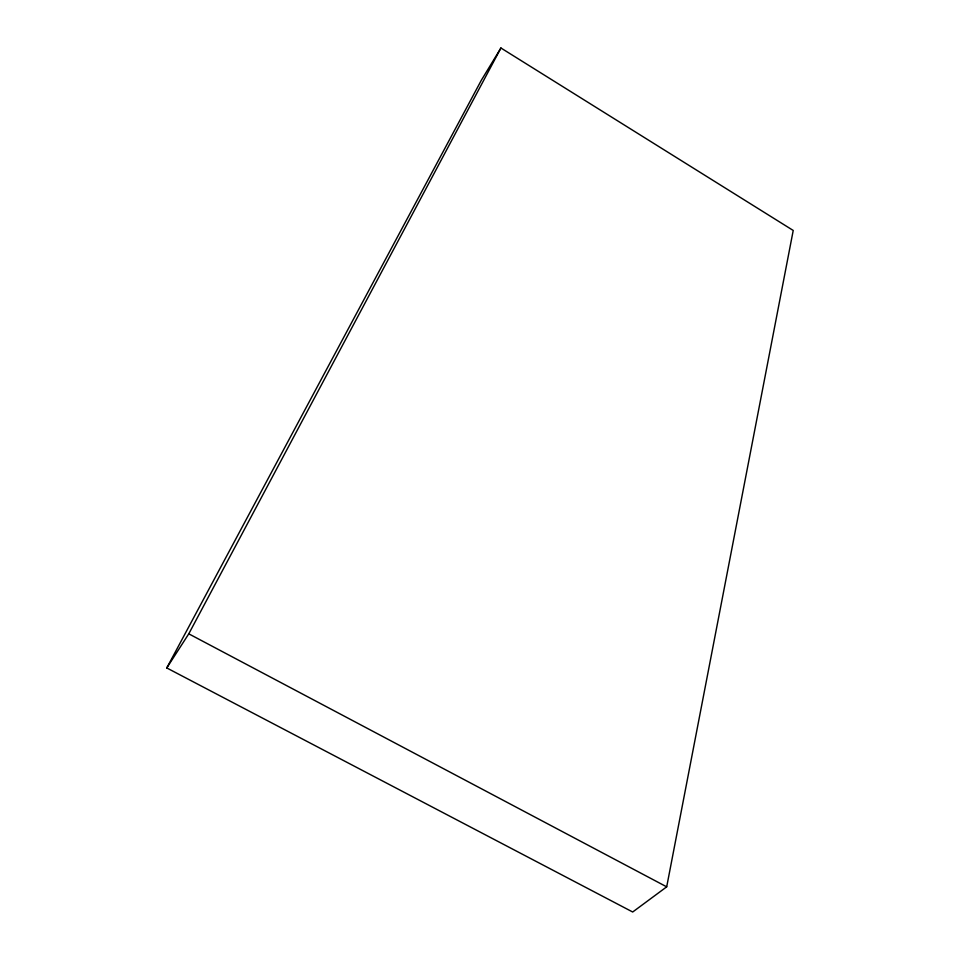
<?xml version="1.0" encoding="UTF-8"?>
<svg xmlns="http://www.w3.org/2000/svg" width="960" height="960" viewBox="0 0 960 960"><rect width="100%" height="100%" fill="white"/><g stroke="black" fill="none" stroke-linecap="round" stroke-linejoin="round"><path stroke-width="1.44" d="M666.696 886.836L793.224 230.46L500.928 48L481.32 80.28L166.776 667.944L632.688 912L666.696 886.836L188.772 633.828L166.776 667.944M188.772 633.828L500.928 48"/></g></svg>
